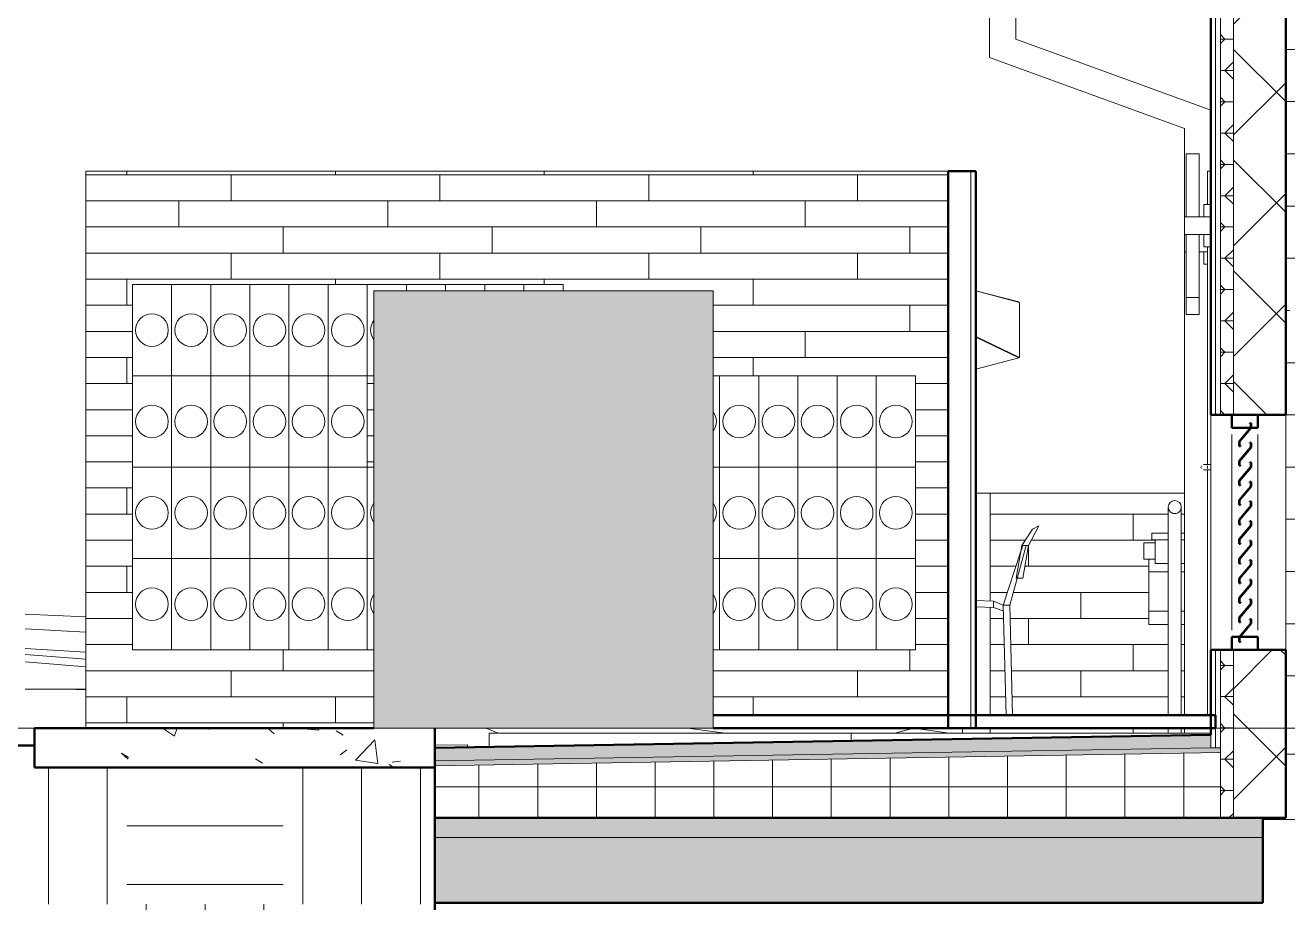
# Model space of a CAD drawing. Header units: inches. Extents: x 9609 to 15463, y -232 to 527.
# Drawn here: x 9828.4 to 10021.9, y -26.8 to 107.7 of the extents above; entities that cross this region are included whole.
import ezdxf

# ---------------------------------------------------------------- set-up
doc = ezdxf.new("R2010")
doc.units = ezdxf.units.IN
doc.header["$MEASUREMENT"] = 0
doc.linetypes.add('Aligning Line 1_8_', pattern=[0.25, 0.125, -0.125])
doc.linetypes.add('Grid Line 1_2_', pattern=[0.875, 0.5, -0.125, 0.125, -0.125])
for name, color, linetype, lineweight in [('0-1', 7, 'Continuous', 5), ('A-DOOR', 31, 'Continuous', 13), ('A-DOOR-4', 31, 'Continuous', 9), ('A-FLOR', 192, 'Continuous', 13), ('A-FLOR-1', 192, 'Continuous', 50), ('A-FLOR-LEVL-1', 51, 'Grid Line 1_2_', 9), ('A-FLOR-MCUT', 51, 'Continuous', 13), ('A-FLOR-PATT-1', 8, 'Continuous', 9), ('A-GENM', 5, 'Continuous', 9), ('A-GLAZ', 151, 'Continuous', 13), ('A-GLAZ-CWMG', 51, 'Continuous', 9), ('A-GLAZ-CWMG-1', 51, 'Continuous', 50), ('A-WALL', 113, 'Continuous', 13), ('A-WALL-3', 113, 'Continuous', 50), ('A-WALL-PATT-3', 55, 'Continuous', 9), ('A-WALL-PATT-5', 111, 'Continuous', 9), ('C-TOPO', 7, 'Continuous', 9), ('C-TOPO-1', 10, 'Continuous', 50), ('C-TOPO-2', 250, 'Continuous', 9), ('E-ELEC-EQPM', 71, 'Continuous', 9), ('E-ELEC-FIXT', 91, 'Continuous', 9), ('E-LITE-EQPM', 33, 'Continuous', 9), ('G-ANNO-SYMB', 111, 'Aligning Line 1_8_', 9), ('G-ANNO-SYMB-2', 147, 'Aligning Line 1_8_', 9), ('G-IMPT', 8, 'Continuous', 9), ('L-SITE', 91, 'Continuous', 9), ('Q-SPCQ', 91, 'Continuous', 9), ('S-FNDN-1', 32, 'Continuous', 50)]:
    doc.layers.add(name, color=color, linetype=linetype, lineweight=lineweight)
pattern_1 = [(0, (10995.947, 72), (24, 24), [24, -24]), (0, (10995.947, 81), (24, 24), [24, -24]), (0, (10995.947, 90), (24, 24), [24, -24]), (90, (10998.947, 93), (-24, 24), [24, -24]), (90, (11007.947, 93), (-24, 24), [24, -24]), (90, (11016.947, 93), (-24, 24), [24, -24])]
pattern_2 = [(0, (10995.947, 72), (0, 4.798), []), (315, (10995.947, 72), (4.798427, 0), [6.786, -6.786]), (45, (10995.947, 72), (4.798427, 0), [6.786, -6.786])]
pattern_3 = [(50, (10995.947, 72), (27.5427, -2.4099), [2.88, -31.68]), (355, (10995.947, 72), (-5.32784, 28.88427), [2.304, -25.344]), (100.451, (10998.243, 71.8), (22.2153, 26.4739), [2.448, -26.924]), (46.184, (10995.947, 79.68), (40.9819, -6.3564), [4.32, -47.52]), (96.636, (10999.363, 79.15), (35.8907, 37.4062), [3.671, -40.386]), (351.184, (10995.947, 79.68), (35.891, 37.4062), [3.456, -38.016]), (21, (10999.787, 77.76), (22.92104, -15.46073), [2.88, -31.68]), (326, (10999.787, 77.76), (9.3435, 27.84574), [2.304, -25.344]), (71.451, (11001.697, 76.472), (32.26477, 12.3844), [2.448, -26.924]), (37.5, (10995.947, 72), (0.466855, 12.78271), [1.267, -23.77, 1.267, -24.461, -25.44]), (37.5, (10995.947, 72), (0.466855, 12.78271), [-50.765, 1.267, -24.173]), (7.5, (10995.947, 72), (10.10159, 15.14509), [1.267, -13.402, 1.267, -23.194, -9.696]), (7.5, (10995.947, 72), (10.10159, 15.14509), [-39.13, 1.267, -8.429]), (327.5, (10987.384, 72), (20.49916, -0.86578), [1.267, -8.333, 1.267, -28.685, -39.744]), (327.5, (10987.384, 72), (20.49916, -0.86578), [-39.552, 1.267, -38.477]), (317.5, (10983.544, 72), (22.39478, 3.8443), [1.267, -11.213, 1.267, -18.624, -28.224]), (317.5, (10983.544, 72), (22.39478, 3.8443), [-32.371, 1.267, -26.957])]

# ---------------------------------------------------------------- blocks, each defined once
blk = doc.blocks.new('CTR - 2nd Phase_rvt-1-BUILDING SECTION - EAST_WEST - LOOKING NORTH')
at = {"layer": 'A-FLOR-LEVL-1'}
blk.add_line((9609.49, 0), (12558.48, 0), dxfattribs=at)
blk = doc.blocks.new('CTR  - Topography_rvt-1-BUILDING SECTION - EAST_WEST - LOOKING NORTH')
at = {"layer": 'C-TOPO'}
h = blk.add_hatch(dxfattribs=at)
h.set_pattern_fill('FP_16', color=256, style=0, pattern_type=2)
h.set_pattern_definition(pattern_1)
h.paths.add_polyline_path([(9706.21, -145.89), (9884.19, -145.89), (9884.19, -134), (9891.19, -134), (9891.19, -6), (9829.86, -6), (9829.86, -2.64), (9770.79, -2.8), (9706.21, -2.93), (9706.21, -61.78)], flags=0)
at = {"layer": 'A-FLOR-LEVL-1'}
blk.add_line((9609.49, 0), (12558.48, 0), dxfattribs=at)
at = {"layer": 'C-TOPO-1'}
blk.add_line((9829.86, -2.64), (9818.76, -2.68), dxfattribs=at)
at = {"layer": 'C-TOPO-2'}
for p, q in [((9828.42, 17.46), (9837.71, 17.07)), ((9828.42, 15.23), (9837.71, 14.71)), ((9837.71, 11.65), (9828.42, 12.23)), ((9837.71, 10.6), (9828.42, 11.29)), ((9837.71, 10.6), (9828.42, 11.29)), ((9837.71, 9.41), (9828.42, 10.18)), ((9837.71, 9.41), (9828.42, 10.18)), ((9834.64, 6), (9828.42, 6)), ((9834.64, 6), (9828.42, 6)), ((9834.64, 6), (9837.71, 5.87)), ((9835.69, 6), (9834.64, 6)), ((9837.71, 6), (9834.64, 6)), ((9837.71, 5.87), (9834.64, 6)), ((9900.89, -0.75), (9899.05, 0)), ((9900.89, -0.75), (9899.05, 0)), ((9929.93, 0), (9935.66, -0.75)), ((9961.69, -0.75), (9964.61, 0)), ((9964.61, 0), (9970, -0.75)), ((9818.76, -2.68), (9829.86, -2.64)), ((9891.19, -2.59), (9896.19, -2.56)), ((9896.19, -2.61), (9896.19, -2.56)), ((9896.19, -2.56), (9896.19, -2.61)), ((9896.19, -2.56), (9896.19, -2.61)), ((9896.19, -2.61), (9896.19, -2.66)), ((9896.19, -2.61), (9896.19, -2.66)), ((9896.19, -2.61), (9896.19, -2.66)), ((9896.19, -2.66), (9896.19, -2.92)), ((9896.19, -2.66), (9896.19, -2.92)), ((9896.19, -2.66), (9896.19, -2.92))]:
    blk.add_line(p, q, dxfattribs=at)
at = {"layer": 'G-ANNO-SYMB-2'}
blk.add_line((9742.88, 0), (12461.76, 0), dxfattribs=at)
blk = doc.blocks.new('CTR - 1st Phase - Common Walls_rvt-1-BUILDING SECTION - EAST_WEST - LOOKING NORTH')
at = {"layer": 'A-WALL-PATT-3'}
h = blk.add_hatch(dxfattribs=at)
h.set_pattern_fill('FP_22', color=256, style=0, pattern_type=2)
h.set_pattern_definition([(0, (10018.714, -128), (0, 8), []), (90, (10018.714, -128), (-8, 8), [8, -8])])
h.paths.add_polyline_path([(10093.71, 0), (10158.03, 0), (10062.47, 59.57), (10022.21, 59.57), (10022.21, 71.57), (10065.9, 71.57), (10068.21, 70.13), (10068.21, 76.99), (10121.37, 110.12), (10021.59, 110.12), (10021.59, 0), (10085.8, 0)], flags=0)
h.paths.add_polyline_path([(10222.88, 0), (10233.99, 0), (10233.99, 39.61), (10232.76, 39.64), (10232.61, 39.74), (10232.56, 39.8), (10232.56, 40.2), (10232.73, 40.35), (10232.91, 40.38), (10233.12, 40.39), (10233.99, 40.39), (10233.99, 110.12), (10144.06, 110.12), (10074.06, 66.49), (10167.21, 8.42), (10167.21, 0), (10212.11, 0)], flags=0)
h.paths.add_polyline_path([(10232.91, 39.68), (10232.89, 39.72), (10232.91, 39.68)], flags=0)
h.paths.add_polyline_path([(10233.49, 39.8), (10233.46, 40.1), (10233.43, 40), (10233.46, 39.9)], flags=0)
at = {"layer": 'A-FLOR-LEVL-1'}
blk.add_line((9609.49, 0), (12558.48, 0), dxfattribs=at)
at = {"layer": 'G-ANNO-SYMB-2'}
blk.add_line((9706.21, 0), (12461.76, 0), dxfattribs=at)
blk = doc.blocks.new('Outdoor Table01 - 02ZUTB01_dwg-V38-BUILDING SECTION - EAST_WEST - LOOKING NORTH')
at = {"layer": 'G-IMPT'}
for p, q in [((9974.09, 67.04), (9980.68, 65.31)), ((9974.09, 67.04), (9980.68, 65.31)), ((9980.79, 65.24), (9974.09, 67)), ((9980.79, 65.24), (9980.79, 56.82)), ((9974.09, 60.03), (9980.79, 56.82)), ((9974.09, 59.93), (9980.68, 56.75)), ((9980.68, 56.75), (9974.09, 55.02)), ((9983.77, 31), (9982.16, 28)), ((9983.77, 31), (9982.77, 30.5)), ((9981.16, 28), (9982.77, 30.5)), ((9981.01, 27.15), (9978.29, 18.83)), ((9981.79, 28), (9979.29, 18.83)), ((9981.16, 28), (9980.29, 23)), ((9981.29, 28), (9981.03, 27.21)), ((9981.29, 28), (9981.16, 28)), ((9981.29, 28), (9981.79, 28)), ((9982.16, 28), (9981.29, 23)), ((9982.16, 28), (9981.79, 28)), ((9980.29, 23), (9980.35, 23)), ((9980.43, 23), (9981.29, 23)), ((9974.09, 19.59), (9976.79, 19.48)), ((9976.79, 19.48), (9978.29, 18.83)), ((9976.79, 19.48), (9976.79, 18.48)), ((9974.09, 18.59), (9976.79, 18.48)), ((9976.79, 18.48), (9978.31, 17.98)), ((9978.29, 18.83), (9978.76, 2)), ((9978.29, 18.83), (9979.29, 18.83)), ((9979.29, 18.83), (9979.74, 2))]:
    blk.add_line(p, q, dxfattribs=at)
blk = doc.blocks.new('Outdoor Table01 - Outdoor Table01-V39-BUILDING SECTION - EAST_WEST - LOOKING NORTH')
blk.add_blockref('Outdoor Table01 - 02ZUTB01_dwg-V38-BUILDING SECTION - EAST_WEST - LOOKING NORTH', (0, 0))
blk = doc.blocks.new('Door-Passage-Single-Full_Lite - 1-1770590-BUILDING SECTION - EAST_WEST - LOOKING NORTH')
at = {"layer": 'A-DOOR-4'}
for p, q in [((10010.09, 40.39), (10009.59, 40.39)), ((10009.59, 39.61), (10010.09, 39.61))]:
    blk.add_line(p, q, dxfattribs=at)
at = {"layer": 'A-DOOR-4', "flags": 128}
for points in [[(10009.59, 40.39), (10009.57, 40.39), (10009.55, 40.39), (10009.52, 40.39), (10009.5, 40.39), (10009.48, 40.39), (10009.45, 40.39), (10009.43, 40.39), (10009.41, 40.39), (10009.39, 40.39), (10009.36, 40.39), (10009.34, 40.39), (10009.32, 40.39), (10009.3, 40.39), (10009.28, 40.39), (10009.26, 40.39), (10009.24, 40.39), (10009.22, 40.39), (10009.2, 40.39), (10009.19, 40.39), (10009.17, 40.39), (10009.15, 40.39), (10009.14, 40.39), (10009.12, 40.39), (10009.11, 40.39), (10009.1, 40.39), (10009.08, 40.39), (10009.07, 40.39), (10009.06, 40.39), (10009.05, 40.39), (10009.04, 40.39), (10009.03, 40.39), (10009.03, 40.39), (10009.02, 40.39), (10009.02, 40.39), (10009.01, 40.39), (10009.01, 40.39), (10009.01, 40.39), (10009, 40.39), (10009, 40.39)], [(10009, 39.61), (10009, 39.61), (10009, 39.61), (10009.01, 39.61), (10009.01, 39.61), (10009.01, 39.61), (10009.02, 39.61), (10009.03, 39.61), (10009.03, 39.61), (10009.04, 39.61), (10009.05, 39.61), (10009.06, 39.61), (10009.07, 39.61), (10009.08, 39.61), (10009.09, 39.61), (10009.11, 39.61), (10009.12, 39.61), (10009.13, 39.61), (10009.15, 39.61), (10009.17, 39.61), (10009.18, 39.61), (10009.2, 39.61), (10009.22, 39.61), (10009.24, 39.61), (10009.25, 39.61), (10009.27, 39.61), (10009.29, 39.61), (10009.31, 39.61), (10009.34, 39.61), (10009.36, 39.61), (10009.38, 39.61), (10009.4, 39.61), (10009.42, 39.61), (10009.45, 39.61), (10009.47, 39.61), (10009.49, 39.61), (10009.52, 39.61), (10009.54, 39.61), (10009.56, 39.61), (10009.59, 39.61), (10009.59, 39.61)]]:
    blk.add_lwpolyline(points, dxfattribs=at)
at = {"layer": 'A-DOOR-4'}
for start, end in [(150, 180), (180, 210), (82.7725, 90), (270, 277.2275)]:
    blk.add_arc((10009, 40), 0.394, start, end, dxfattribs=at)
blk = doc.blocks.new('077123 - Manufactured Gutters and Downspouts - 077123 - Manufactured Gutters and Downspouts-2024313-BUILDING SECTION - EAST_WEST - LOOKING NORTH')
at = {"layer": 'A-GENM'}
for p, q in [((9976.21, 230.12), (9976.21, 102.78)), ((9980.21, 105.58), (9980.21, 109.75)), ((10010.09, 94.71), (9980.21, 105.58)), ((9976.21, 102.78), (10006.09, 91.91)), ((10006.09, 91.91), (10006.09, 78.38)), ((10006.09, 73), (10006.09, 2)), ((10006.09, 0), (10006.09, -0.75))]:
    blk.add_line(p, q, dxfattribs=at)
blk = doc.blocks.new('_THE_ WINDOW _ DOOR - Window - 1st Floor-2113386-BUILDING SECTION - EAST_WEST - LOOKING NORTH')
at = {"layer": 'A-GLAZ'}
for p, q in [((10009.59, 80.25), (10009.59, 85.37)), ((10010.09, 85.37), (10009.59, 85.37)), ((10009.59, 40.37), (10009.59, 73.75)), ((10009.59, 39.81), (10009.59, 40.19)), ((10009.59, 2), (10009.59, 39.63))]:
    blk.add_line(p, q, dxfattribs=at)
blk = doc.blocks.new('Rectangular Mullion - louver-2010907-BUILDING SECTION - EAST_WEST - LOOKING NORTH')
at = {"layer": 'A-GLAZ-CWMG-1'}
for p, q in [((10016.23, 16.05), (10014.45, 13.95)), ((10014.51, 13.92), (10016.29, 16.02)), ((10016.29, 16.73), (10016.11, 16.73)), ((10016.11, 16.73), (10016.11, 16.67)), ((10016.11, 16.67), (10016.23, 16.67)), ((10016.23, 16.67), (10016.23, 16.05)), ((10016.29, 16.02), (10016.29, 16.73)), ((10014.45, 13.95), (10014.45, 13.23)), ((10014.51, 13.3), (10014.51, 13.92)), ((10014.45, 13.23), (10014.64, 13.23)), ((10014.64, 13.3), (10014.51, 13.3)), ((10014.64, 13.23), (10014.64, 13.3))]:
    blk.add_line(p, q, dxfattribs=at)
blk = doc.blocks.new('Rectangular Mullion - louver-2010908-BUILDING SECTION - EAST_WEST - LOOKING NORTH')
at = {"layer": 'A-GLAZ-CWMG-1'}
for p, q in [((10016.23, 34.05), (10014.45, 31.95)), ((10014.51, 31.92), (10016.29, 34.02)), ((10016.29, 34.73), (10016.11, 34.73)), ((10016.11, 34.73), (10016.11, 34.67)), ((10016.11, 34.67), (10016.23, 34.67)), ((10016.23, 34.67), (10016.23, 34.05)), ((10016.29, 34.02), (10016.29, 34.73)), ((10014.45, 31.95), (10014.45, 31.23)), ((10014.45, 31.23), (10014.64, 31.23)), ((10014.51, 31.3), (10014.51, 31.92)), ((10014.64, 31.3), (10014.51, 31.3)), ((10014.64, 31.23), (10014.64, 31.3))]:
    blk.add_line(p, q, dxfattribs=at)
blk = doc.blocks.new('Rectangular Mullion - Louver Frame-2010909-BUILDING SECTION - EAST_WEST - LOOKING NORTH')
at = {"layer": 'A-GLAZ-CWMG-1'}
for p, q in [((10013.34, 14), (10013.34, 12)), ((10017.34, 14), (10013.34, 14)), ((10017.34, 12), (10017.34, 14)), ((10013.34, 12), (10017.34, 12))]:
    blk.add_line(p, q, dxfattribs=at)
blk = doc.blocks.new('Rectangular Mullion - Louver Frame-2010910-BUILDING SECTION - EAST_WEST - LOOKING NORTH')
at = {"layer": 'A-GLAZ-CWMG-1'}
for p, q in [((10013.34, 48), (10013.34, 46)), ((10017.34, 48), (10013.34, 48)), ((10017.34, 46), (10017.34, 48)), ((10013.34, 46), (10017.34, 46))]:
    blk.add_line(p, q, dxfattribs=at)
blk = doc.blocks.new('Rectangular Mullion - Louver Frame-2010916-BUILDING SECTION - EAST_WEST - LOOKING NORTH')
at = {"layer": 'A-GLAZ-CWMG'}
for p, q in [((10013.34, 15), (10013.34, 18)), ((10017.34, 15), (10017.34, 18))]:
    blk.add_line(p, q, dxfattribs=at)
blk = doc.blocks.new('VISA-OW2400-02-SASS - OW2400-L30K-MVOLT-2031435-BUILDING SECTION - EAST_WEST - LOOKING NORTH')
at = {"layer": 'E-LITE-EQPM'}
for p, q in [((10006.31, 88), (10008.31, 88)), ((10006.31, 78.38), (10006.31, 88)), ((10008.31, 88), (10008.31, 78.38)), ((10009.03, 80.25), (10010.09, 80.25)), ((10009.03, 78.38), (10009.03, 80.25)), ((10006.09, 78.38), (10010.09, 78.38)), ((10006.09, 75.63), (10006.09, 78.38)), ((10010.09, 75.63), (10006.09, 75.63)), ((10006.31, 66), (10006.31, 75.63)), ((10008.31, 75.63), (10008.31, 66)), ((10009.03, 73.75), (10009.03, 75.63)), ((10010.09, 73.75), (10009.03, 73.75)), ((10008.31, 66), (10006.31, 66))]:
    blk.add_line(p, q, dxfattribs=at)
blk = doc.blocks.new('VISA-OW2400-02-SASS - OW2400-L30K-MVOLT-V51-BUILDING SECTION - EAST_WEST - LOOKING NORTH')
at = {"layer": 'E-LITE-EQPM'}
for p, q in [((10006.09, 73), (10006.09, 75.63)), ((10006.31, 73), (10006.09, 73)), ((10009.59, 73), (10008.31, 73)), ((10009.03, 71.12), (10009.03, 73)), ((10009.59, 71.12), (10009.03, 71.12)), ((10006.31, 63.37), (10006.31, 66)), ((10008.31, 66), (10008.31, 63.37)), ((10008.31, 63.37), (10006.31, 63.37))]:
    blk.add_line(p, q, dxfattribs=at)
blk = doc.blocks.new('Transformer-Dry-Type-Siemens - small-2041569-BUILDING SECTION - EAST_WEST - LOOKING NORTH')
at = {"layer": 'E-ELEC-EQPM'}
blk.add_hatch(color=256, dxfattribs=at).paths.add_polyline_path([(9921.49, 0), (9933.84, 0), (9933.84, 67), (9881.84, 67), (9881.84, 0), (9899.96, 0)], flags=0)
for p, q in [((9881.84, 0), (9881.84, 67)), ((9881.84, 67), (9933.84, 67)), ((9933.84, 67), (9933.84, 0)), ((9881.84, 0), (9933.84, 0))]:
    blk.add_line(p, q, dxfattribs=at)
blk = doc.blocks.new('Electric Meter - Electric Meter-2079184-BUILDING SECTION - EAST_WEST - LOOKING NORTH')
at = {"layer": 'E-ELEC-FIXT'}
for p, q in [((9844.84, 26), (9850.84, 26)), ((9844.84, 12), (9844.84, 26)), ((9850.84, 12), (9850.84, 26)), ((9850.84, 12), (9844.84, 12))]:
    blk.add_line(p, q, dxfattribs=at)
for start, end in [(0, 180), (180, 360)]:
    blk.add_arc((9847.84, 19), 2.5, start, end, dxfattribs=at)
blk = doc.blocks.new('Electric Meter - Electric Meter-V54-BUILDING SECTION - EAST_WEST - LOOKING NORTH')
at = {"layer": 'E-ELEC-FIXT'}
for p, q in [((9880.84, 26), (9881.84, 26)), ((9880.84, 12), (9880.84, 26)), ((9881.84, 12), (9880.84, 12))]:
    blk.add_line(p, q, dxfattribs=at)
for start, end in [(143.768, 180), (180, 216.232)]:
    blk.add_arc((9883.84, 19), 2.5, start, end, dxfattribs=at)
blk = doc.blocks.new('Electric Meter - Electric Meter-V55-BUILDING SECTION - EAST_WEST - LOOKING NORTH')
at = {"layer": 'E-ELEC-FIXT'}
for p, q in [((9933.84, 26), (9934.84, 26)), ((9934.84, 12), (9934.84, 26)), ((9934.84, 12), (9933.84, 12))]:
    blk.add_line(p, q, dxfattribs=at)
for start, end in [(0, 36.232), (323.768, 360)]:
    blk.add_arc((9931.84, 19), 2.5, start, end, dxfattribs=at)
blk = doc.blocks.new('Electric Meter - Electric Meter-V56-BUILDING SECTION - EAST_WEST - LOOKING NORTH')
at = {"layer": 'E-ELEC-FIXT'}
for p, q in [((9880.84, 68), (9886.84, 68)), ((9880.84, 54), (9880.84, 68)), ((9886.84, 67), (9886.84, 68)), ((9881.84, 54), (9880.84, 54))]:
    blk.add_line(p, q, dxfattribs=at)
for start, end in [(143.768, 180), (180, 216.232)]:
    blk.add_arc((9883.84, 61), 2.5, start, end, dxfattribs=at)
blk = doc.blocks.new('Electric Meter - Electric Meter-V57-BUILDING SECTION - EAST_WEST - LOOKING NORTH')
at = {"layer": 'E-ELEC-FIXT'}
for p, q in [((9886.84, 68), (9892.84, 68)), ((9886.84, 67), (9886.84, 68)), ((9892.84, 67), (9892.84, 68))]:
    blk.add_line(p, q, dxfattribs=at)
blk = doc.blocks.new('gas_meter_manifold_5854 - Plumbing Gas Meter 3d Manifolded-2102305-BUILDING SECTION - EAST_WEST - LOOKING NORTH')
at = {"layer": 'A-GENM'}
for p, q in [((10003.59, 33.88), (10003.59, 2)), ((10005.59, 2), (10005.59, 33.88)), ((10003.59, 0), (10003.59, -0.75)), ((10005.59, -0.75), (10005.59, 0))]:
    blk.add_line(p, q, dxfattribs=at)
for start, end in [(90, 270), (270, 90)]:
    blk.add_arc((10004.59, 33.88), 1, start, end, dxfattribs=at)
for points, knots in [([(10003.61, 33.65), (10003.61, 33.67), (10003.59, 33.75), (10003.59, 33.83), (10003.59, 33.88)], [0.828653, 0.828653, 0.828653, 0.828653, 0.875, 1, 1, 1, 1]), ([(10003.82, 33.24), (10003.81, 33.25), (10003.79, 33.27), (10003.76, 33.32), (10003.72, 33.39), (10003.68, 33.47), (10003.65, 33.54), (10003.63, 33.58), (10003.63, 33.6)], [0.5, 0.5, 0.5, 0.5, 0.53125, 0.5625, 0.625, 0.6875, 0.75, 0.7881027, 0.7881027, 0.7881027, 0.7881027]), ([(10003.78, 33.29), (10003.79, 33.29), (10003.8, 33.27), (10003.82, 33.24), (10003.84, 33.22), (10003.84, 33.22)], [0.45770099, 0.45770099, 0.45770099, 0.45770099, 0.46428571, 0.5, 0.51997762, 0.51997762, 0.51997762, 0.51997762]), ([(10004.04, 33.05), (10004.03, 33.05), (10004, 33.07), (10003.96, 33.1), (10003.93, 33.13), (10003.91, 33.14), (10003.91, 33.15)], [0.3172755, 0.3172755, 0.3172755, 0.3172755, 0.34375, 0.375, 0.40625, 0.4209372, 0.4209372, 0.4209372, 0.4209372]), ([(10003.92, 33.13), (10003.93, 33.13), (10003.95, 33.11), (10003.98, 33.08), (10004.02, 33.06), (10004.03, 33.05)], [0.59379387, 0.59379387, 0.59379387, 0.59379387, 0.60714286, 0.64285714, 0.67618781, 0.67618781, 0.67618781, 0.67618781]), ([(10004.27, 32.93), (10004.26, 32.94), (10004.23, 32.95), (10004.19, 32.97), (10004.16, 32.98), (10004.14, 32.99)], [0.17113614, 0.17113614, 0.17113614, 0.17113614, 0.1875, 0.21875, 0.25, 0.25, 0.25, 0.25]), ([(10005.03, 32.99), (10005.02, 32.98), (10004.98, 32.97), (10004.94, 32.95), (10004.91, 32.94), (10004.9, 32.94)], [0.75, 0.75, 0.75, 0.75, 0.78125, 0.8125, 0.82886386, 0.82886386, 0.82886386, 0.82886386]), ([(10005.27, 33.15), (10005.26, 33.14), (10005.24, 33.13), (10005.21, 33.1), (10005.17, 33.07), (10005.15, 33.05), (10005.13, 33.05)], [0.5790628, 0.5790628, 0.5790628, 0.5790628, 0.59375, 0.625, 0.65625, 0.6827245, 0.6827245, 0.6827245, 0.6827245]), ([(10005.14, 33.05), (10005.16, 33.06), (10005.19, 33.08), (10005.22, 33.11), (10005.24, 33.13), (10005.25, 33.13)], [0.32381219, 0.32381219, 0.32381219, 0.32381219, 0.35714286, 0.39285714, 0.40620613, 0.40620613, 0.40620613, 0.40620613]), ([(10005.33, 33.22), (10005.34, 33.22), (10005.36, 33.25), (10005.38, 33.27), (10005.39, 33.29)], [0.48002238, 0.48002238, 0.48002238, 0.48002238, 0.5, 0.54229901, 0.54229901, 0.54229901, 0.54229901]), ([(10005.55, 33.6), (10005.54, 33.58), (10005.53, 33.54), (10005.5, 33.47), (10005.46, 33.39), (10005.42, 33.32), (10005.38, 33.27), (10005.36, 33.25), (10005.35, 33.24)], [0.2118973, 0.2118973, 0.2118973, 0.2118973, 0.25, 0.3125, 0.375, 0.4375, 0.46875, 0.5, 0.5, 0.5, 0.5]), ([(10005.59, 33.88), (10005.59, 33.83), (10005.58, 33.75), (10005.56, 33.67), (10005.56, 33.65)], [0, 0, 0, 0, 0.125, 0.171347, 0.171347, 0.171347, 0.171347])]:
    blk.add_open_spline(points, degree=3, knots=knots, dxfattribs=at)
for points in [[(10003.59, 33.88), (10003.59, 33.82), (10003.59, 33.76), (10003.6, 33.7)], [(10003.63, 33.58), (10003.64, 33.56), (10003.65, 33.54), (10003.65, 33.53)], [(10004.59, 32.88), (10004.55, 32.88), (10004.47, 32.89), (10004.39, 32.9), (10004.35, 32.91)], [(10004.82, 32.91), (10004.78, 32.9), (10004.71, 32.89), (10004.63, 32.88), (10004.59, 32.88)], [(10005.52, 33.53), (10005.53, 33.54), (10005.54, 33.56), (10005.54, 33.58)], [(10005.57, 33.7), (10005.58, 33.76), (10005.59, 33.82), (10005.59, 33.88)]]:
    blk.add_open_spline(points, degree=3, dxfattribs=at)
blk = doc.blocks.new('Plumbing Gas Meter 3d single - Plumbing Gas Meter 3d single-2101173-BUILDING SECTION - EAST_WEST - LOOKING NORTH')
at = {"layer": 'Q-SPCQ'}
for p, q in [((10001.09, 29.88), (10001.09, 28.88)), ((10001.09, 29.88), (10002.09, 29.88)), ((10002.09, 29.88), (10003.59, 29.88)), ((10005.59, 29.88), (10006.09, 29.88)), ((9999.84, 25.88), (9999.84, 28.38)), ((9999.84, 28.38), (10001.59, 28.38)), ((10002.09, 28.88), (10001.09, 28.88)), ((10001.59, 28.88), (10001.59, 25.26)), ((10003.59, 28.88), (10002.09, 28.88)), ((10006.09, 28.88), (10005.59, 28.88)), ((10001.59, 25.88), (9999.84, 25.88)), ((10001.59, 25.88), (10000.59, 25.88)), ((10000.59, 23.97), (10000.59, 25.88)), ((10003.59, 25.26), (10001.59, 25.26)), ((10006.09, 25.26), (10005.59, 25.26)), ((10000.59, 17.94), (10000.59, 23.97)), ((10003.59, 23.97), (10000.59, 23.97)), ((10006.09, 23.97), (10005.59, 23.97)), ((10000.59, 15.88), (10000.59, 17.94)), ((10003.59, 17.94), (10000.59, 17.94)), ((10006.09, 17.94), (10005.58, 17.94)), ((10000.59, 15.88), (10003.59, 15.88)), ((10005.58, 15.88), (10006.09, 15.88))]:
    blk.add_line(p, q, dxfattribs=at)

msp = doc.modelspace()

# ---------------------------------------------------------------- hatches: boundary and pattern name
at = {"layer": 'A-FLOR-PATT-1'}
h = msp.add_hatch(dxfattribs=at)
h.set_pattern_fill('FP_2', color=256, style=0, pattern_type=2)
h.set_pattern_definition(pattern_3)
h.paths.add_polyline_path([(9889.1972, -6), (9891.1894, -6), (9891.1894, 0), (9829.8607, 0), (9829.8607, -6), (9881.8394, -6)], flags=0)
h = msp.add_hatch(dxfattribs=at)
h.set_pattern_fill('FP_16', color=256, style=0, pattern_type=2)
h.set_pattern_definition(pattern_1)
h.paths.add_polyline_path([(10948.8127, -5.2434), (11150.3257, -5.2434), (11277.2894, -3.0265), (11277.2894, -1.0262), (11148.5669, -3.2431), (10948.8108, -3.2431), (10821.4894, -1.0261), (10821.4894, -3.0264), (10944.0539, -5.1606)], flags=0)
h.paths.add_polyline_path([(9891.1894, -5.0003), (10010.0894, -3.0252), (10010.0894, -1.0249), (9891.1894, -3), (9891.1894, -3.9617)], flags=0)
h = msp.add_hatch(dxfattribs=at)
h.set_pattern_fill('FP_4', color=256, style=0, pattern_type=2)
h.set_pattern_definition(pattern_2)
h.paths.add_polyline_path([(10948.8134, -5.9936), (11150.325, -5.9936), (11278.7894, -3.7504), (11278.7894, -3.0003), (11148.5669, -5.2434), (10948.8127, -5.2434), (10819.9894, -3.0003), (10819.9894, -3.7504), (10944.0539, -5.9107)], flags=0)
h.paths.add_polyline_path([(9891.1894, -5.7504), (10011.5894, -3.7504), (10011.5894, -3.0003), (9891.1894, -5.0003)], flags=0)
h = msp.add_hatch(dxfattribs=at)
h.set_pattern_fill('FP_26', color=256, style=0, pattern_type=2)
h.set_pattern_definition([(0, (10995.947, 72), (0, 9), []), (90, (10995.947, 72), (-9, 6e-16), [])])
h.paths.add_polyline_path([(11277.733, -13.75), (11278.7894, -13.75), (11278.7894, -3.7504), (11148.5669, -5.9936), (10948.8134, -5.9936), (10819.9894, -3.7504), (10819.9894, -13.75), (11266.9692, -13.75)], flags=0)
h.paths.add_polyline_path([(9996.8356, -13.75), (10011.5894, -13.75), (10011.5894, -3.7504), (9891.1894, -5.7504), (9891.1894, -13.75), (9986.0718, -13.75)], flags=0)
h = msp.add_hatch(dxfattribs=at)
h.set_pattern_fill('FP_1', color=256, style=0, pattern_type=2)
h.set_pattern_definition([(0, (10995.947, 72), (30.72, 7.68), [1.267, -21.773, 1.267, -21.773, -122.88]), (0, (10995.947, 72), (30.72, 7.68), [-46.08, 1.267, -44.813, 1.267, -21.773, -53.76]), (0, (10995.947, 72), (30.72, 7.68), [-115.2, 1.267, -14.093, 1.267, -37.133]), (120, (11007.467, 75.84), (-22.011075, 22.7643), [1.267, -21.773, 1.267, -21.773, -122.88]), (120, (11007.467, 75.84), (-22.011075, 22.7643), [-46.08, 1.267, -44.813, 1.267, -21.773, -53.76]), (120, (11007.467, 75.84), (-22.011075, 22.7643), [-115.2, 1.267, -14.093, 1.267, -37.133]), (240, (11011.307, 91.2), (-8.708925, -30.4443), [1.267, -21.773, 1.267, -21.773, -122.88]), (240, (11011.307, 91.2), (-8.708925, -30.4443), [-46.08, 1.267, -44.813, 1.267, -21.773, -53.76]), (240, (11011.307, 91.2), (-8.708925, -30.4443), [-115.2, 1.267, -14.093, 1.267, -37.133])])
h.paths.add_polyline_path([(11285.2894, -16.75), (11285.2894, -13.75), (10813.4894, -13.75), (10813.4894, -16.75), (11277.733, -16.75)], flags=0)
h.paths.add_polyline_path([(10007.5995, -16.75), (10018.0894, -16.75), (10018.0894, -13.75), (9891.1894, -13.75), (9891.1894, -16.75), (9996.8356, -16.75)], flags=0)
h = msp.add_hatch(dxfattribs=at)
h.set_pattern_fill('FP_2', color=256, style=0, pattern_type=2)
h.set_pattern_definition(pattern_3)
h.paths.add_polyline_path([(11285.2894, -26.75), (11285.2894, -16.75), (10813.4894, -16.75), (10813.4894, -26.75), (11256.2054, -26.75)], flags=0)
h.paths.add_polyline_path([(10018.0894, -26.75), (10018.0894, -16.75), (9891.1894, -16.75), (9891.1894, -26.75), (10007.5995, -26.75)], flags=0)
at = {"layer": 'A-WALL-PATT-5'}
h = msp.add_hatch(dxfattribs=at)
h.set_pattern_fill('FP_4', color=256, style=0, pattern_type=2)
h.set_pattern_definition(pattern_2)
h.paths.add_polyline_path([(10013.5894, -13.75), (10013.5894, 12), (10011.5894, 12), (10011.5894, -13.75)], flags=0)
h.paths.add_polyline_path([(10011.5894, 48), (10013.5894, 48), (10013.5894, 398), (10011.5894, 398), (10011.5894, 53.8612)], flags=0)
h = msp.add_hatch(dxfattribs=at)
h.set_pattern_fill('FP_19', color=256, style=0, pattern_type=2)
h.set_pattern_definition([(45, (10995.947, 72), (-8.48528, 8.48528), []), (135, (10995.947, 72), (-8.48528, -8.48528), [])])
h.paths.add_polyline_path([(10021.5894, -13.75), (10021.5894, 12), (10013.5894, 12), (10013.5894, -13.75), (10018.3633, -13.75)], flags=0)
h.paths.add_polyline_path([(10018.3633, 48), (10021.5894, 48), (10021.5894, 398), (10013.5894, 398), (10013.5894, 48)], flags=0)
h = msp.add_hatch(dxfattribs=at)
h.set_pattern_fill('FP_38', color=256, style=0, pattern_type=2)
h.set_pattern_definition([(0, (9971.964, 0.8), (0, 4), []), (90, (9971.964, 0.8), (-8, 8), [4, -28]), (90, (9987.964, 4.8), (-8, 8), [4, -28])])
h.paths.add_polyline_path([(9878.4334, 0), (9881.8394, 0), (9881.8394, 12), (9844.8394, 12), (9844.8394, 68), (9910.8394, 68), (9910.8394, 67), (9933.8394, 67), (9933.8394, 54), (9964.8394, 54), (9964.8394, 12), (9933.8394, 12), (9933.8394, 2), (9969.8394, 2), (9969.8394, 85.375), (9837.7144, 85.375), (9837.7144, 0), (9856.9057, 0)], flags=0)
h.paths.add_polyline_path([(9880.8394, 40), (9881.8394, 40), (9881.8394, 54), (9880.8394, 54), (9880.8394, 43.3479)], flags=0)
h = msp.add_hatch(dxfattribs=at)
h.set_pattern_fill('FP_28', color=256, style=0, pattern_type=2)
h.set_pattern_definition([(0, (10166.189, 0.8), (0, 4), []), (90, (10166.189, 0.8), (-8, 8), [4, -28]), (90, (10182.189, 4.8), (-8, 8), [4, -28])])
h.paths.add_polyline_path([(10006.0894, -0.75), (10006.0894, 0), (10005.5868, 0), (10005.5868, -0.75)], flags=0)
h.paths.add_polyline_path([(9976.3144, -0.75), (10003.5868, -0.75), (10003.5868, 0), (9976.3144, 0)], flags=0)
h.paths.add_polyline_path([(9986.0718, 2), (10003.5868, 2), (10003.5868, 15.8837), (10000.5868, 15.8837), (10000.5868, 25.8837), (9999.8368, 25.8837), (9999.8368, 28.3837), (10001.5868, 28.3837), (10001.5868, 28.8837), (10001.0868, 28.8837), (10001.1208, 29.8837), (10003.5868, 29.8837), (10003.6208, 34.1425), (10003.8229, 34.5168), (10003.9633, 34.6549), (10004.0868, 34.7497), (10004.3522, 34.8528), (10004.5868, 34.8837), (10004.8537, 34.8463), (10005.2103, 34.6549), (10005.3506, 34.5168), (10005.5116, 34.2417), (10005.5725, 33.9918), (10005.5868, 33.6917), (10005.5868, 29.8837), (10006.0894, 29.8837), (10006.0894, 36), (9976.3144, 36), (9976.3144, 19.4988), (9976.7894, 19.4798), (9978.2894, 18.8295), (9981.0116, 27.1508), (9981.1593, 28), (9982.775, 30.5), (9983.775, 31), (9982.1593, 28), (9981.2894, 23), (9980.4263, 23), (9979.2894, 18.8295), (9979.7363, 2), (9980.6899, 2)], flags=0)
h.paths.add_polyline_path([(10006.0894, 2), (10006.0894, 15.8837), (10005.5868, 15.8837), (10005.5868, 2)], flags=0)
h.paths.add_polyline_path([(9978.7614, 2), (9978.2894, 17.9921), (9976.7894, 18.4798), (9976.3144, 18.4798), (9976.3144, 2), (9978.2894, 2)], flags=0)

# ---------------------------------------------------------------- linework, layer by layer
at = {"layer": 'A-FLOR'}
for p, q in [((9899.5144, -0.75), (10010.0894, -0.75)), ((9899.5144, -2.8617), (9899.5144, -0.75)), ((9954.9894, -0.75), (9954.9894, -1.9402)), ((10021.5894, 0), (10085.8034, 0)), ((10021.5894, -4), (10085.8034, -4)), ((10085.8034, -14), (10018.0894, -14))]:
    msp.add_line(p, q, dxfattribs=at)
at = {"layer": 'A-FLOR-1'}
for p, q in [((10010.8394, 2), (9933.8394, 2)), ((10010.8394, 0), (10010.8394, 2)), ((9881.8394, 0), (9829.8607, 0)), ((9829.8607, 0), (9829.8607, -6)), ((9891.1894, 0), (9891.1894, -26.75)), ((10010.0894, -1.0249), (9891.1894, -3)), ((9933.8394, 0), (10010.8394, 0)), ((9829.8607, -6), (9891.1894, -6)), ((10018.0894, -13.75), (9891.1894, -13.75)), ((10018.0894, -26.75), (10018.0894, -13.75)), ((9891.1894, -26.75), (10018.0894, -26.75))]:
    msp.add_line(p, q, dxfattribs=at)
at = {"layer": 'A-FLOR-LEVL-1'}
msp.add_line((9610.2403, 0), (12557.7313, 0), dxfattribs=at)
at = {"layer": 'A-FLOR-MCUT'}
for p, q in [((10010.0894, -3.0252), (10010.0894, -1.0249)), ((10010.0894, -3.0252), (9891.1894, -5.0003)), ((10011.5894, -3.7504), (9891.1894, -5.7504)), ((10018.0894, -16.75), (9891.1894, -16.75))]:
    msp.add_line(p, q, dxfattribs=at)
at = {"layer": 'A-WALL'}
for p, q in [((10010.8394, 48), (10010.8394, 398)), ((10011.5894, 48), (10011.5894, 398)), ((10013.5894, 48), (10013.5894, 398)), ((9969.8394, 85.375), (9837.7144, 85.375)), ((9837.7144, 85.375), (9837.7144, 0)), ((9973.3394, 85.375), (9973.3394, 0)), ((10010.0894, 12), (10010.0894, 48)), ((10021.5894, 48), (10021.5894, 12)), ((10006.0894, 36), (9974.0894, 36)), ((9976.3144, 36), (9976.3144, 19.4988)), ((9976.3144, 18.4988), (9976.3144, 2)), ((10010.8394, -3.0127), (10010.8394, 12)), ((10011.5894, -13.75), (10011.5894, 12)), ((10013.5894, -13.75), (10013.5894, 12)), ((9972.0644, -0.75), (9972.0644, 0)), ((9976.3144, -0.0081), (9976.3144, -0.75)), ((10010.0894, -3.0252), (10011.5894, -3.0003))]:
    msp.add_line(p, q, dxfattribs=at)
at = {"layer": 'A-WALL-3'}
for p, q in [((10010.0894, 398), (10010.0894, 48)), ((10021.5894, 48), (10021.5894, 398)), ((9969.8394, 85.375), (9969.8394, 0)), ((9974.0894, 85.375), (9969.8394, 85.375)), ((9974.0894, 0), (9974.0894, 85.375)), ((10010.0894, 48), (10021.5894, 48)), ((10010.0894, 12), (10010.0894, -1.0249)), ((10021.5894, 12), (10010.0894, 12)), ((10021.5894, -13.75), (10021.5894, 12)), ((10018.0894, -13.75), (10021.5894, -13.75))]:
    msp.add_line(p, q, dxfattribs=at)
at = {"layer": 'G-ANNO-SYMB'}
msp.add_line((9706.2119, 0), (12461.7559, 0), dxfattribs=at)
at = {"layer": 'S-FNDN-1'}
msp.add_line((9891.1894, -26.75), (9891.1894, -134), dxfattribs=at)

# ---------------------------------------------------------------- block references
at = {"layer": '0-1'}
for name in ['CTR - 2nd Phase_rvt-1-BUILDING SECTION - EAST_WEST - LOOKING NORTH', 'CTR - 1st Phase - Common Walls_rvt-1-BUILDING SECTION - EAST_WEST - LOOKING NORTH', 'CTR  - Topography_rvt-1-BUILDING SECTION - EAST_WEST - LOOKING NORTH']:
    msp.add_blockref(name, (0, 0), dxfattribs=at)
at = {"layer": 'A-DOOR'}
msp.add_blockref('Door-Passage-Single-Full_Lite - 1-1770590-BUILDING SECTION - EAST_WEST - LOOKING NORTH', (0, 0), dxfattribs=at)
at = {"layer": 'A-GENM'}
for name in ['077123 - Manufactured Gutters and Downspouts - 077123 - Manufactured Gutters and Downspouts-2024313-BUILDING SECTION - EAST_WEST - LOOKING NORTH', 'gas_meter_manifold_5854 - Plumbing Gas Meter 3d Manifolded-2102305-BUILDING SECTION - EAST_WEST - LOOKING NORTH']:
    msp.add_blockref(name, (0, 0), dxfattribs=at)
at = {"layer": 'A-GLAZ'}
msp.add_blockref('_THE_ WINDOW _ DOOR - Window - 1st Floor-2113386-BUILDING SECTION - EAST_WEST - LOOKING NORTH', (0, 0), dxfattribs=at)
at = {"layer": 'A-GLAZ-CWMG'}
for name, p in [('Rectangular Mullion - Louver Frame-2010910-BUILDING SECTION - EAST_WEST - LOOKING NORTH', (0, 0)), ('Rectangular Mullion - louver-2010908-BUILDING SECTION - EAST_WEST - LOOKING NORTH', (0, 12)), ('Rectangular Mullion - Louver Frame-2010916-BUILDING SECTION - EAST_WEST - LOOKING NORTH', (0, 27)), ('Rectangular Mullion - louver-2010908-BUILDING SECTION - EAST_WEST - LOOKING NORTH', (0, 9)), ('Rectangular Mullion - Louver Frame-2010916-BUILDING SECTION - EAST_WEST - LOOKING NORTH', (0, 24)), ('Rectangular Mullion - louver-2010908-BUILDING SECTION - EAST_WEST - LOOKING NORTH', (0, 6)), ('Rectangular Mullion - Louver Frame-2010916-BUILDING SECTION - EAST_WEST - LOOKING NORTH', (0, 21)), ('Rectangular Mullion - louver-2010908-BUILDING SECTION - EAST_WEST - LOOKING NORTH', (0, 3)), ('Rectangular Mullion - Louver Frame-2010916-BUILDING SECTION - EAST_WEST - LOOKING NORTH', (0, 18)), ('Rectangular Mullion - Louver Frame-2010916-BUILDING SECTION - EAST_WEST - LOOKING NORTH', (0, 15)), ('Rectangular Mullion - louver-2010908-BUILDING SECTION - EAST_WEST - LOOKING NORTH', (0, 0)), ('Rectangular Mullion - louver-2010907-BUILDING SECTION - EAST_WEST - LOOKING NORTH', (0, 15)), ('Rectangular Mullion - Louver Frame-2010916-BUILDING SECTION - EAST_WEST - LOOKING NORTH', (0, 12)), ('Rectangular Mullion - louver-2010907-BUILDING SECTION - EAST_WEST - LOOKING NORTH', (0, 12)), ('Rectangular Mullion - Louver Frame-2010916-BUILDING SECTION - EAST_WEST - LOOKING NORTH', (0, 9)), ('Rectangular Mullion - louver-2010907-BUILDING SECTION - EAST_WEST - LOOKING NORTH', (0, 9)), ('Rectangular Mullion - Louver Frame-2010916-BUILDING SECTION - EAST_WEST - LOOKING NORTH', (0, 6)), ('Rectangular Mullion - louver-2010907-BUILDING SECTION - EAST_WEST - LOOKING NORTH', (0, 6)), ('Rectangular Mullion - Louver Frame-2010916-BUILDING SECTION - EAST_WEST - LOOKING NORTH', (0, 3)), ('Rectangular Mullion - louver-2010907-BUILDING SECTION - EAST_WEST - LOOKING NORTH', (0, 3)), ('Rectangular Mullion - Louver Frame-2010916-BUILDING SECTION - EAST_WEST - LOOKING NORTH', (0, 0)), ('Rectangular Mullion - louver-2010907-BUILDING SECTION - EAST_WEST - LOOKING NORTH', (0, 0)), ('Rectangular Mullion - Louver Frame-2010909-BUILDING SECTION - EAST_WEST - LOOKING NORTH', (0, 0))]:
    msp.add_blockref(name, p, dxfattribs=at)
at = {"layer": 'E-ELEC-EQPM'}
msp.add_blockref('Transformer-Dry-Type-Siemens - small-2041569-BUILDING SECTION - EAST_WEST - LOOKING NORTH', (0, 0), dxfattribs=at)
at = {"layer": 'E-ELEC-FIXT'}
for name, p in [('Electric Meter - Electric Meter-2079184-BUILDING SECTION - EAST_WEST - LOOKING NORTH', (0, 42)), ('Electric Meter - Electric Meter-2079184-BUILDING SECTION - EAST_WEST - LOOKING NORTH', (6, 42)), ('Electric Meter - Electric Meter-2079184-BUILDING SECTION - EAST_WEST - LOOKING NORTH', (12, 42)), ('Electric Meter - Electric Meter-2079184-BUILDING SECTION - EAST_WEST - LOOKING NORTH', (18, 42)), ('Electric Meter - Electric Meter-2079184-BUILDING SECTION - EAST_WEST - LOOKING NORTH', (24, 42)), ('Electric Meter - Electric Meter-2079184-BUILDING SECTION - EAST_WEST - LOOKING NORTH', (30, 42)), ('Electric Meter - Electric Meter-V56-BUILDING SECTION - EAST_WEST - LOOKING NORTH', (0, 0)), ('Electric Meter - Electric Meter-V57-BUILDING SECTION - EAST_WEST - LOOKING NORTH', (0, 0)), ('Electric Meter - Electric Meter-V57-BUILDING SECTION - EAST_WEST - LOOKING NORTH', (6, 0)), ('Electric Meter - Electric Meter-V57-BUILDING SECTION - EAST_WEST - LOOKING NORTH', (12, 0)), ('Electric Meter - Electric Meter-V57-BUILDING SECTION - EAST_WEST - LOOKING NORTH', (18, 0)), ('Electric Meter - Electric Meter-2079184-BUILDING SECTION - EAST_WEST - LOOKING NORTH', (0, 28)), ('Electric Meter - Electric Meter-2079184-BUILDING SECTION - EAST_WEST - LOOKING NORTH', (6, 28)), ('Electric Meter - Electric Meter-2079184-BUILDING SECTION - EAST_WEST - LOOKING NORTH', (12, 28)), ('Electric Meter - Electric Meter-2079184-BUILDING SECTION - EAST_WEST - LOOKING NORTH', (18, 28)), ('Electric Meter - Electric Meter-2079184-BUILDING SECTION - EAST_WEST - LOOKING NORTH', (24, 28)), ('Electric Meter - Electric Meter-2079184-BUILDING SECTION - EAST_WEST - LOOKING NORTH', (30, 28)), ('Electric Meter - Electric Meter-V55-BUILDING SECTION - EAST_WEST - LOOKING NORTH', (0, 28)), ('Electric Meter - Electric Meter-2079184-BUILDING SECTION - EAST_WEST - LOOKING NORTH', (90, 28)), ('Electric Meter - Electric Meter-2079184-BUILDING SECTION - EAST_WEST - LOOKING NORTH', (96, 28)), ('Electric Meter - Electric Meter-2079184-BUILDING SECTION - EAST_WEST - LOOKING NORTH', (102, 28)), ('Electric Meter - Electric Meter-2079184-BUILDING SECTION - EAST_WEST - LOOKING NORTH', (108, 28)), ('Electric Meter - Electric Meter-2079184-BUILDING SECTION - EAST_WEST - LOOKING NORTH', (114, 28)), ('Electric Meter - Electric Meter-2079184-BUILDING SECTION - EAST_WEST - LOOKING NORTH', (0, 14)), ('Electric Meter - Electric Meter-2079184-BUILDING SECTION - EAST_WEST - LOOKING NORTH', (6, 14)), ('Electric Meter - Electric Meter-2079184-BUILDING SECTION - EAST_WEST - LOOKING NORTH', (12, 14)), ('Electric Meter - Electric Meter-2079184-BUILDING SECTION - EAST_WEST - LOOKING NORTH', (18, 14)), ('Electric Meter - Electric Meter-2079184-BUILDING SECTION - EAST_WEST - LOOKING NORTH', (24, 14)), ('Electric Meter - Electric Meter-2079184-BUILDING SECTION - EAST_WEST - LOOKING NORTH', (30, 14)), ('Electric Meter - Electric Meter-V54-BUILDING SECTION - EAST_WEST - LOOKING NORTH', (0, 14)), ('Electric Meter - Electric Meter-V55-BUILDING SECTION - EAST_WEST - LOOKING NORTH', (0, 14)), ('Electric Meter - Electric Meter-2079184-BUILDING SECTION - EAST_WEST - LOOKING NORTH', (90, 14)), ('Electric Meter - Electric Meter-2079184-BUILDING SECTION - EAST_WEST - LOOKING NORTH', (96, 14)), ('Electric Meter - Electric Meter-2079184-BUILDING SECTION - EAST_WEST - LOOKING NORTH', (102, 14)), ('Electric Meter - Electric Meter-2079184-BUILDING SECTION - EAST_WEST - LOOKING NORTH', (108, 14)), ('Electric Meter - Electric Meter-2079184-BUILDING SECTION - EAST_WEST - LOOKING NORTH', (114, 14)), ('Electric Meter - Electric Meter-2079184-BUILDING SECTION - EAST_WEST - LOOKING NORTH', (0, 0)), ('Electric Meter - Electric Meter-2079184-BUILDING SECTION - EAST_WEST - LOOKING NORTH', (6, 0)), ('Electric Meter - Electric Meter-2079184-BUILDING SECTION - EAST_WEST - LOOKING NORTH', (12, 0)), ('Electric Meter - Electric Meter-2079184-BUILDING SECTION - EAST_WEST - LOOKING NORTH', (18, 0)), ('Electric Meter - Electric Meter-2079184-BUILDING SECTION - EAST_WEST - LOOKING NORTH', (24, 0)), ('Electric Meter - Electric Meter-2079184-BUILDING SECTION - EAST_WEST - LOOKING NORTH', (30, 0)), ('Electric Meter - Electric Meter-V54-BUILDING SECTION - EAST_WEST - LOOKING NORTH', (0, 0)), ('Electric Meter - Electric Meter-V55-BUILDING SECTION - EAST_WEST - LOOKING NORTH', (0, 0)), ('Electric Meter - Electric Meter-2079184-BUILDING SECTION - EAST_WEST - LOOKING NORTH', (90, 0)), ('Electric Meter - Electric Meter-2079184-BUILDING SECTION - EAST_WEST - LOOKING NORTH', (96, 0)), ('Electric Meter - Electric Meter-2079184-BUILDING SECTION - EAST_WEST - LOOKING NORTH', (102, 0)), ('Electric Meter - Electric Meter-2079184-BUILDING SECTION - EAST_WEST - LOOKING NORTH', (108, 0)), ('Electric Meter - Electric Meter-2079184-BUILDING SECTION - EAST_WEST - LOOKING NORTH', (114, 0))]:
    msp.add_blockref(name, p, dxfattribs=at)
at = {"layer": 'E-LITE-EQPM'}
for name in ['VISA-OW2400-02-SASS - OW2400-L30K-MVOLT-2031435-BUILDING SECTION - EAST_WEST - LOOKING NORTH', 'VISA-OW2400-02-SASS - OW2400-L30K-MVOLT-V51-BUILDING SECTION - EAST_WEST - LOOKING NORTH']:
    msp.add_blockref(name, (0, 0), dxfattribs=at)
at = {"layer": 'L-SITE'}
msp.add_blockref('Outdoor Table01 - Outdoor Table01-V39-BUILDING SECTION - EAST_WEST - LOOKING NORTH', (0, 0), dxfattribs=at)
at = {"layer": 'Q-SPCQ'}
msp.add_blockref('Plumbing Gas Meter 3d single - Plumbing Gas Meter 3d single-2101173-BUILDING SECTION - EAST_WEST - LOOKING NORTH', (0, 0), dxfattribs=at)

doc.saveas('drawing.dxf')
